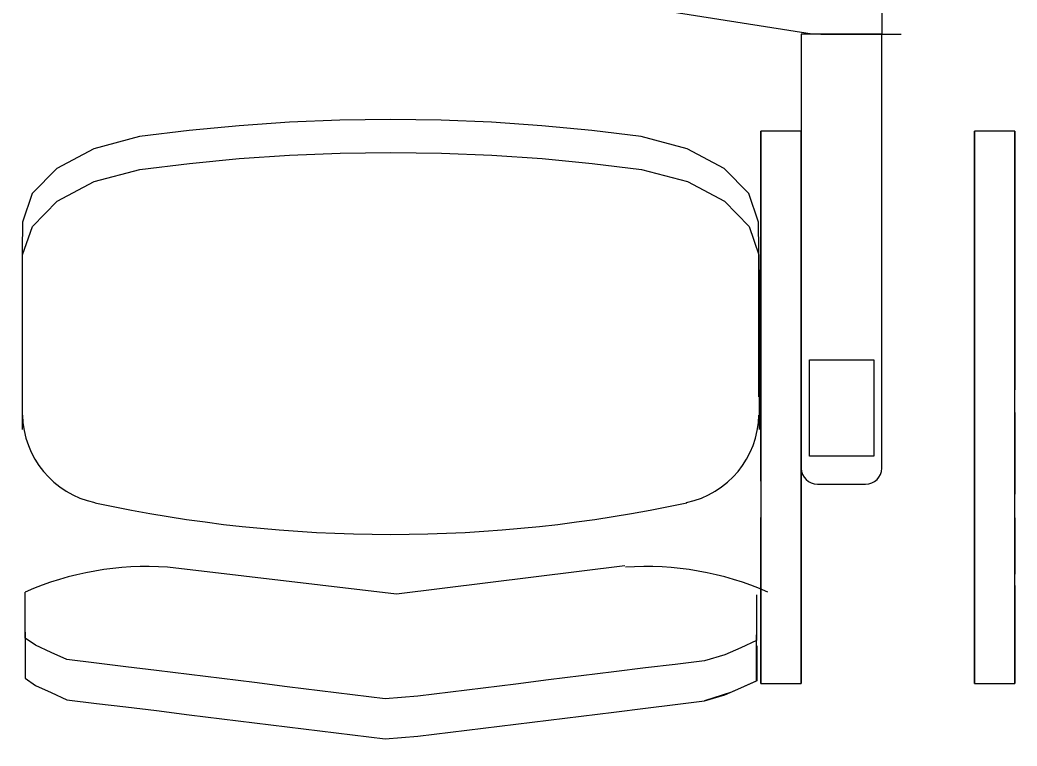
# Model space of a CAD drawing. Header units: millimetres. Extents: x 1210 to 64966, y 534 to 90439.
# Drawn here: x 9230 to 10458, y 47336 to 48230 of the extents above; entities that cross this region are included whole.
import ezdxf

# ---------------------------------------------------------------- set-up
doc = ezdxf.new("R2010")
doc.units = ezdxf.units.MM
doc.layers.add('ARREDI', color=8, linetype='Continuous')
doc.layers.add('RETINI', color=8, linetype='Continuous')

msp = doc.modelspace()

# ---------------------------------------------------------------- hatches: boundary and pattern name
at = {"layer": 'RETINI'}
h = msp.add_hatch(dxfattribs=at)
h.set_pattern_fill('ANSI31', color=256, scale=990, angle=270, style=0)
h.set_pattern_definition([(315, (-385059.34, 422084.75), (87.504464, 87.504464), [])])
h.paths.add_polyline_path([(19624, 32169, 1), (19624, 31670.1, 1)])
h.paths.add_polyline_path([(28336, 31670.1, 1), (28336, 32169, 1)])
h.paths.add_polyline_path([(18881.5, 15334.9), (18881.5, 13948.9), (20267.5, 13948.9), (20267.5, 15334.9)])
h.paths.add_polyline_path([(63481, 41322.4), (63481, 40431.4), (64372, 40431.4), (64372, 41322.4)])
h.paths.add_polyline_path([(63481, 32313.4), (63481, 31422.4), (64372, 31422.4), (64372, 32313.4)])
h.paths.add_polyline_path([(63481, 23700.4), (63481, 22809.4), (64372, 22809.4), (64372, 23700.4)])
h.paths.add_polyline_path([(63481, 15057.6), (63481, 14978.5), (63481, 14166.6), (64372, 14166.6), (64372, 15057.6)])
h.paths.add_polyline_path([(54967, 15057.6), (54967, 14166.6), (55858, 14166.6), (55858, 15057.6)])
h.paths.add_polyline_path([(42661.3, 15057.6), (42661.3, 14562.6), (42898.9, 14562.6), (42898.9, 14820), (45067, 14820), (45067, 15057.6)])
h.paths.add_polyline_path([(42661.3, 14562.6), (42661.3, 14067.6), (45067, 14067.6), (45067, 14166.6), (45067, 14562.6)])
h.paths.add_polyline_path([(45067, 15057.6), (45067, 14166.6), (45958, 14166.6), (45958, 15057.6)])
h.paths.add_polyline_path([(45958, 15097.3), (45958, 15057.6), (45958, 14166.6), (45958, 13513.3), (46453, 13513.3), (46453, 15097.3)])
h.paths.add_polyline_path([(30811, 2316.4), (30811, 534.4), (31405, 534.4), (31405, 2316.4)])
h.paths.add_polyline_path([(35315.5, 17156.5), (35315.5, 14948.8), (36454, 14948.8), (36454, 15186.4), (35553.1, 15186.4), (35553.1, 16879.3), (37206.4, 16879.3), (37206.4, 15186.4), (37444, 15186.4), (37444, 17156.5)])
h.paths.add_polyline_path([(36454, 15186.4), (36454, 14097.4), (37543, 14097.4), (37543, 15186.4)])
h.paths.add_polyline_path([(37543, 15107.1), (37543, 14820), (38215.7, 14820), (38215.7, 14562.6), (38453.3, 14562.6), (38453.3, 15107.1)])
h.paths.add_polyline_path([(37543, 14562.6), (37543, 14097.4), (37543, 14067.6), (38453.3, 14067.6), (38453.3, 14562.6)])
h.paths.add_polyline_path([(37048, 14097.4), (37048, 11325.4), (37543, 11325.4), (37543, 14097.4)])
h.paths.add_polyline_path([(36553, 14097.4), (36553, 11325.4), (36790.6, 11325.4), (36790.6, 14097.4)])
h.paths.add_polyline_path([(36553, 11325.4), (36553, 10731.4), (38335, 10731.4), (38335, 11325.4)])
h.paths.add_polyline_path([(36553, 6820.9), (36553, 6226.9), (38335, 6226.9), (38335, 6820.9)])
h.paths.add_polyline_path([(36454, 2316.4), (36454, 1227.4), (37543, 1227.4), (37543, 2316.4)])
h.paths.add_polyline_path([(36454, 1227.4), (36454, 534.4), (37147, 534.4), (37147, 1227.4)])
h.paths.add_polyline_path([(37543, 2316.4), (37543, 1722.4), (38335, 1722.4), (38335, 2316.4)])
h.paths.add_polyline_path([(36553, 23700.4), (36553, 22809.4), (37444, 22809.4), (37444, 23700.4)], flags=17)
h.paths.add_polyline_path([(35315.5, 25581.4), (35315.5, 20878.9), (37444, 20878.9), (37444, 22809.4), (37206.4, 22809.4), (37206.4, 21116.5), (35553.1, 21116.5), (35553.1, 23700.4), (35553.1, 25343.8), (37206.4, 25343.8), (37206.4, 23700.4), (37444, 23700.4), (37444, 25581.4)])
h.paths.add_polyline_path([(10417, 41421.4), (10417, 40431.4), (11407, 40431.4), (11407, 41421.4)])
h.paths.add_polyline_path([(10714, 41627.7), (10714, 41421.4), (11110, 41421.4), (11110, 41627.7)])
h.paths.add_polyline_path([(16802.5, 41422), (16802.5, 40431.4), (17000.5, 40431.4), (19030, 40431.4), (19030, 40703), (17764, 40703), (17764, 40626.6), (17000.5, 40626.6), (17000.5, 41260.2), (17764, 41260.2), (17764, 41183.8), (19030, 41183.8), (19030, 41422)])
h.paths.add_polyline_path([(13783, 41183.8), (13783, 40703), (14624.5, 40703), (14624.5, 41183.8)], flags=16)
h.paths.add_polyline_path([(2744.5, 40703), (2744.5, 40465.4), (4724.5, 40465.4), (4724.5, 40431.4), (4922.5, 40431.4), (4922.5, 41421.4), (2744.5, 41421.4), (2744.5, 41183.8), (3961.1, 41183.8), (3961.1, 41260.2), (4724.5, 41260.2), (4724.5, 40626.6), (3961.1, 40626.6), (3961.1, 40703)])
h.paths.add_polyline_path([(6902.5, 41422), (6902.5, 40431.4), (7100.5, 40431.4), (8140, 40431.4), (8140, 41422)])
h.paths.add_polyline_path([(7100.5, 41183.8), (7942, 41183.8), (7942, 40703), (7100.5, 40703)], flags=16)
h.paths.add_polyline_path([(7100.5, 41183.8), (7100.5, 40703), (7942, 40703), (7942, 41183.8)], flags=0)
h.paths.add_polyline_path([(13585, 41422), (13585, 40431.4), (13783, 40431.4), (14822.5, 40431.4), (14822.5, 41422)])
h.paths.add_polyline_path([(13783, 40703), (13783, 41183.8), (14624.5, 41183.8), (14624.5, 40703)], flags=0)
h.paths.add_polyline_path([(20168.5, 41421.4), (20168.5, 41248.2), (20555.8, 41248.2), (20555.8, 41421.4), (20506.3, 41421.4), (20506.3, 41392.9), (20481.6, 41392.9), (20481.6, 41421.4), (20432.1, 41421.4), (20432.1, 41392.9), (20407.3, 41392.9), (20407.3, 41421.4)])
h.paths.add_polyline_path([(20407.3, 43756.7), (20407.3, 43728.1), (20357.8, 43728.1), (20357.8, 41421.4), (20407.3, 41421.4), (20407.3, 41392.9), (20432.1, 41392.9), (20432.1, 41421.4), (20481.6, 41421.4), (20481.6, 41392.9), (20506.3, 41392.9), (20506.3, 41421.4), (20555.8, 41421.4), (20555.8, 43728.1), (20506.3, 43728.1), (20506.3, 43756.7), (20481.6, 43756.7), (20481.6, 43728.1), (20432.1, 43728.1), (20432.1, 43756.7)])
h.paths.add_polyline_path([(20432.1, 46208.1), (20432.1, 46236.6), (20407.3, 46236.6), (20407.3, 46208.1), (20357.8, 46208.1), (20357.8, 43901.4), (20407.3, 43901.4), (20407.3, 43872.8), (20432.1, 43872.8), (20432.1, 43901.4), (20481.6, 43901.4), (20481.6, 43872.8), (20506.3, 43872.8), (20506.3, 43901.4), (20555.8, 43901.4), (20555.8, 46208.1), (20506.3, 46208.1), (20506.3, 46236.6), (20481.6, 46236.6), (20481.6, 46208.1)])
h.paths.add_polyline_path([(20432.1, 43901.4), (20432.1, 43872.8), (20407.3, 43872.8), (20407.3, 43901.4), (20357.8, 43901.4), (20357.8, 43728.1), (20407.3, 43728.1), (20407.3, 43756.7), (20432.1, 43756.7), (20432.1, 43728.1), (20481.6, 43728.1), (20481.6, 43756.7), (20506.3, 43756.7), (20506.3, 43728.1), (20555.8, 43728.1), (20555.8, 43901.4), (20506.3, 43901.4), (20506.3, 43872.8), (20481.6, 43872.8), (20481.6, 43901.4)])
h.paths.add_polyline_path([(20357.8, 46381.3), (20357.8, 46208.1), (20407.3, 46208.1), (20407.3, 46236.6), (20432.1, 46236.6), (20432.1, 46208.1), (20481.6, 46208.1), (20481.6, 46236.6), (20506.3, 46236.6), (20506.3, 46208.1), (20555.8, 46208.1), (20555.8, 46381.3)])
h.paths.add_polyline_path([(20357.8, 46604.1), (20357.8, 46430.8), (20555.8, 46430.8), (20555.8, 46604.1)])
h.paths.add_polyline_path([(20357.8, 49192.9), (20357.8, 49019.7), (20555.8, 49019.7), (20555.8, 49192.9)])
h.paths.add_polyline_path([(19129, 41421.4), (19129, 40431.4), (20119, 40431.4), (20119, 41421.4)])
h.paths.add_polyline_path([(22304.1, 57162.4), (22304.1, 56658.3), (23426.8, 56658.3), (23426.8, 56816.7), (22462.5, 56816.7), (22462.5, 57162.4)])
h.paths.add_polyline_path([(20357.8, 57162.4), (20357.8, 49242.4), (24260.9, 49242.4), (24260.9, 49539.4), (23664.4, 49539.4), (23664.4, 51356.3), (23426.8, 51356.3), (23426.8, 49539.4), (20654.8, 49539.4), (20654.8, 51667.7), (20654.8, 53311.3), (20753.8, 53311.3), (20753.8, 53548.9), (20654.8, 53548.9), (20654.8, 57063.4), (20654.8, 57162.4)])
h.paths.add_polyline_path([(22495, 58053.4), (22495, 57162.4), (23386, 57162.4), (23386, 58053.4)])
h.paths.add_polyline_path([(23386, 58152.4), (23386, 58053.4), (23386, 57648.4), (23559.5, 57648.4), (23559.5, 57162.4), (24054.5, 57162.4), (24054.5, 58152.4)])
h.paths.add_polyline_path([(23426.8, 57162.4), (23426.8, 57112.9), (23426.8, 56816.7), (23426.8, 56658.3), (23426.8, 52754.9), (23664.4, 52754.9), (23664.4, 55709.6), (24054.5, 55709.6), (24054.5, 57162.4)])
h.paths.add_polyline_path([(22139.8, 53548.9), (22139.8, 53311.3), (23426.8, 53311.3), (23426.8, 53548.9)], flags=17)
h.paths.add_polyline_path([(12397, 58053.4), (12397, 57162.4), (13288, 57162.4), (13288, 58053.4)])
h.paths.add_polyline_path([(13288, 57400), (13288, 57162.4), (22495, 57162.4), (22495, 57400)])
h.paths.add_polyline_path([(13288, 58152.4), (13288, 58053.4), (13288, 57648.4), (22495, 57648.4), (22495, 58053.4), (22495, 58152.4)])
h.paths.add_polyline_path([(2596, 58152.4), (2596, 58053.4), (2596, 57648.4), (12397, 57648.4), (12397, 58053.4), (12397, 58152.4)])
h.paths.add_polyline_path([(1705, 57162.4), (1507, 57162.4), (1507, 55295.4), (2695, 55295.4), (2695, 57162.4), (12397, 57162.4), (12397, 57400), (2596, 57400), (2596, 57162.4), (2457.4, 57162.4), (2457.4, 55542.9), (2002, 55542.9), (2002, 57162.4)])
h.paths.add_polyline_path([(33493.9, 41708.5), (33493.9, 41421.4), (34087.9, 41421.4), (34087.9, 41708.5)], flags=17)
h.paths.add_polyline_path([(27742, 41708.5), (27742, 41421.4), (28092.4, 41421.4), (28092.4, 41627.7), (28488.4, 41627.7), (28488.4, 41421.4), (28831, 41421.4), (33493.9, 41421.4), (33493.9, 41708.5)], flags=17)
h.paths.add_polyline_path([(27841, 41421.4), (27841, 40431.4), (28831, 40431.4), (28831, 41421.4)], flags=17)
h.paths.add_polyline_path([(37910, 57063.4), (37910, 56063.5), (37206.4, 56063.5), (37206.4, 55092.9), (34375, 55092.9), (34375, 54855.3), (37444, 54855.3), (37444, 55825.9), (37493.5, 55825.9), (38147.6, 55825.9), (38147.6, 57063.4)])
h.paths.add_polyline_path([(36553, 50331.4), (36553, 49440.4), (37444, 49440.4), (37444, 50331.4)])
h.paths.add_polyline_path([(36553, 52736.7), (36553, 50331.4), (36681.7, 50331.4), (36681.7, 52736.7)], flags=17)
h.paths.add_polyline_path([(36040.9, 52974.3), (36040.9, 52736.7), (37206.4, 52736.7), (37206.4, 50331.4), (37444, 50331.4), (37444, 52974.3)])
h.paths.add_polyline_path([(36553, 46472.6), (36553, 44318), (36682.1, 44318.3), (36683.5, 46615.2)])
h.paths.add_polyline_path([(37315.3, 47306.1), (37315.3, 44318), (37493.5, 44318), (37493.5, 47501)])
h.paths.add_polyline_path([(37206.4, 47187.1), (37206.4, 44318), (37315.3, 44318), (37315.3, 47306.1)])
h.paths.add_polyline_path([(36553, 49440.4), (36553, 46472.6), (37444, 47446.9), (37444, 49440.4), (37206.4, 49440.4), (37206.4, 47480.5), (36681.7, 46906.7), (36681.7, 49440.4)])
h.paths.add_polyline_path([(36553, 44318), (36553, 41322.4), (36681.7, 41322.4), (36681.7, 43128.7), (36681.7, 43762.3), (36681.7, 44120), (37206.4, 44120), (37206.4, 43844.6), (37315.3, 43844.6), (37315.3, 44318), (37206.4, 44318)])
h.paths.add_polyline_path([(37315.3, 44318), (37315.3, 43844.6), (37343.5, 43844.6), (37343.5, 43046.4), (37206.4, 43046.4), (37206.4, 41322.4), (37444, 41322.4), (37444, 44318)])
h.paths.add_polyline_path([(36553, 41322.4), (36553, 41316.1), (36553, 40431.4), (36559.4, 40431.4), (37444, 40431.4), (37444, 41322.4)])
h.paths.add_polyline_path([(37206.4, 36562.4), (37206.4, 32313.4), (37315.3, 32313.4), (37315.3, 36562.4)], flags=16)
h.paths.add_polyline_path([(35553.1, 38194), (35553.1, 40431.4), (35266, 40431.4), (35266, 37956.4), (35424.4, 37956.4), (35424.4, 34194.4), (35315.5, 34194.4), (35315.5, 29343.4), (37444, 29343.4), (37444, 31422.4), (37206.4, 31422.4), (37206.4, 29581), (35553.1, 29581), (35553.1, 33956.8), (35662, 33956.8), (35662, 38194)])
h.paths.add_polyline_path([(36553, 32313.4), (36553, 31422.4), (37444, 31422.4), (37444, 32313.4)], flags=17)
h.paths.add_polyline_path([(37206.4, 40431.4), (37206.4, 37360.5), (37343.5, 37360.5), (37343.5, 36562.4), (37315.3, 36562.4), (37315.3, 32313.4), (37444, 32313.4), (37444, 40431.4)], flags=16)
h.paths.add_polyline_path([(28092.4, 53804.1), (28092.4, 53311.3), (30424.9, 53311.3), (30424.9, 53053.7), (30662.5, 53053.7), (30662.5, 53311.3), (34087.9, 53311.3), (34087.9, 53548.9), (30761.5, 53548.9), (30761.5, 53804.1), (30523.9, 53804.1), (30523.9, 53548.9), (28330, 53548.9), (28330, 53804.1)], flags=17)
h.paths.add_polyline_path([(30523.9, 57112.9), (30523.9, 55190.1), (30761.5, 55190.1), (30761.5, 57112.9)], flags=17)
h.paths.add_polyline_path([(27668, 57112.9), (27668, 55680.6), (28092.4, 55680.6), (28092.4, 55190.1), (28330, 55190.1), (28330, 56857.1), (28092.4, 56857.1), (28092.4, 57112.9)], flags=17)
h.paths.add_polyline_path([(28120.2, 57112.9), (28092.4, 57112.9), (28092.4, 56857.1), (28488.4, 56857.1), (28488.4, 57112.9)], flags=17)
h.paths.add_polyline_path([(27668, 58399.9), (27668, 58201.9), (33484, 58201.9), (38405, 58201.9), (38405, 58399.9)])
h.paths.add_polyline_path([(33484, 58152.4), (33484, 58053.4), (33484, 57657.4), (37910, 57657.4), (37910, 57063.4), (38147.6, 57063.4), (38197.1, 57063.4), (38405, 57063.4), (38405, 58152.4)])
h.paths.add_polyline_path([(33484, 57400), (33484, 57162.4), (34087.9, 57162.4), (34087.9, 57112.9), (34087.9, 55825.9), (34087.9, 49539.4), (30662.5, 49539.4), (30662.5, 51667.7), (30424.9, 51667.7), (30424.9, 49539.4), (28330, 49539.4), (28092.4, 49539.4), (27428.9, 49539.4), (27428.9, 49242.4), (34087.9, 49242.4), (34087.9, 40431.4), (36553, 40431.4), (36553, 40718.5), (34375, 40718.5), (34375, 52742.5), (34654.9, 52742.5), (34654.9, 52974.3), (34375, 52974.3), (34375, 57400)])
h.paths.add_polyline_path([(27668, 58152.4), (27668, 57162.4), (28163, 57162.4), (28163, 57657.4), (32593, 57657.4), (32593, 58053.4), (32593, 58152.4)])
h.paths.add_polyline_path([(28163, 57400), (28163, 57162.4), (32593, 57162.4), (32593, 57400)], flags=17)
h.paths.add_polyline_path([(32593, 58053.4), (32593, 57162.4), (33484, 57162.4), (33484, 58053.4)])
h.paths.add_polyline_path([(32818.4, 64323.6), (32818.4, 63927.6), (33214.4, 63927.6), (33214.4, 64323.6)], flags=16)
h.paths.add_polyline_path([(43015.4, 64323.6), (43015.4, 63927.6), (43411.4, 63927.6), (43411.4, 64323.6)], flags=16)
h.paths.add_polyline_path([(22736.6, 64323.6), (22736.6, 63927.6), (23132.6, 63927.6), (23132.6, 64323.6)])
h.paths.add_polyline_path([(22736.6, 64370.5), (22736.6, 64323.6), (23132.6, 64323.6), (23132.6, 63927.6), (22736.6, 63927.6), (22736.6, 63875.5), (63530.5, 63875.5), (63530.5, 64370.5)])
h.paths.add_polyline_path([(32818.4, 64323.6), (33214.4, 64323.6), (33214.4, 63927.6), (32818.4, 63927.6)], flags=0)
h.paths.add_polyline_path([(43015.4, 64323.6), (43411.4, 64323.6), (43411.4, 63927.6), (43015.4, 63927.6)], flags=0)
h.paths.add_polyline_path([(54148.2, 64323.6), (54544.2, 64323.6), (54544.2, 63927.6), (54148.2, 63927.6)], flags=16)
h.paths.add_polyline_path([(54193.7, 64266.8), (54193.7, 64286.6), (54510.5, 64286.6), (54510.5, 64266.8), (54387.7, 64266.8, 0.414214), (54358, 64237.1), (54358, 64019.3, 0.414214), (54387.7, 63989.6), (54510.5, 63989.6), (54510.5, 63969.8), (54193.7, 63969.8), (54193.7, 63989.6), (54316.4, 63989.6, 0.414214), (54346.1, 64019.3), (54346.1, 64237.1, 0.414214), (54316.4, 64266.8)], flags=0)
h.paths.add_polyline_path([(54274, 58152.4), (54274, 58053.4), (54274, 57657.4), (63481, 57657.4), (63481, 58053.4), (63481, 58152.4)])
h.paths.add_polyline_path([(54274, 57400), (54274, 57162.4), (63481, 57162.4), (63481, 57400)])
h.paths.add_polyline_path([(53383, 58053.4), (53383, 57162.4), (54274, 57162.4), (54274, 58053.4)])
h.paths.add_polyline_path([(43285, 58053.4), (43285, 57162.4), (44176, 57162.4), (44176, 58053.4)])
h.paths.add_polyline_path([(44176, 58152.4), (44176, 58053.4), (44176, 57657.4), (53383, 57657.4), (53383, 58053.4), (53383, 58152.4)])
h.paths.add_polyline_path([(44176, 57400), (44176, 57162.4), (53383, 57162.4), (53383, 57400)])
h.paths.add_polyline_path([(41532, 58152.4), (41532, 57112.9), (42027, 57112.9), (42027, 57301), (42027, 57657.4), (43285, 57657.4), (43285, 58053.4), (43285, 58152.4)])
h.paths.add_polyline_path([(42027, 57400), (42027, 57162.4), (43285, 57162.4), (43285, 57400)])
h.paths.add_polyline_path([(41789.4, 57112.9), (41789.4, 55825.9), (63431.5, 55825.9), (63431.5, 56063.5), (42027, 56063.5), (42027, 57112.9)])
h.paths.add_polyline_path([(63382, 49318.2), (63382, 48922.2), (64966, 48922.2), (64966, 48922.4), (64966, 49318.2)])
h.paths.add_polyline_path([(63481, 50331.4), (63481, 49440.4), (64372, 49440.4), (64372, 50331.4)])
h.paths.add_polyline_path([(63481, 58053.4), (63481, 57162.4), (64372, 57162.4), (64372, 58053.4)])
h.paths.add_polyline_path([(63481, 57162.4), (63481, 50331.4), (63718.6, 50331.4), (63718.6, 57162.4)])
h.paths.add_polyline_path([(63976, 57162.4), (63976, 50331.4), (64372, 50331.4), (64471, 50331.4), (64471, 57162.4), (64372, 57162.4)])
h.paths.add_polyline_path([(63580, 64313.4), (63580, 63521.4), (64372, 63521.4), (64372, 64313.4)])
h.paths.add_polyline_path([(63580, 63521.4), (63580, 58795.9), (63817.6, 58795.9), (63817.6, 63521.4)])
h.paths.add_polyline_path([(63976, 63521.4), (63976, 58795.9), (64471, 58795.9), (64471, 63521.4), (64372, 63521.4)])
h.paths.add_polyline_path([(63530.5, 58795.9), (63530.5, 58399.9), (64520.5, 58399.9), (64520.5, 58795.9)])
h.paths.add_polyline_path([(63580, 90389.6), (63580, 89597.6), (64372, 89597.6), (64372, 90389.6)])
h.paths.add_polyline_path([(63580, 89597.6), (63580, 81624.7), (63817.6, 81624.7), (63817.6, 89597.6)])
h.paths.add_polyline_path([(63976, 89597.6), (63976, 81624.7), (64372, 81624.7), (64471, 81624.7), (64471, 89597.6), (64372, 89597.6)])
h.paths.add_polyline_path([(63580, 81624.7), (63580, 80832.7), (64372, 80832.7), (64372, 81624.7)])
h.paths.add_polyline_path([(63580, 80832.7), (63580, 64313.4), (63817.6, 64313.4), (63817.6, 80832.7)])
h.paths.add_polyline_path([(63976, 80832.7), (63976, 64313.4), (64372, 64313.4), (64471, 64313.4), (64471, 80832.7), (64372, 80832.7)])
h.paths.add_polyline_path([(53267.5, 90389.6), (53267.5, 90092.6), (53267.5, 89597.6), (54059.5, 89597.6), (54059.5, 90389.6)])
h.paths.add_polyline_path([(32642.5, 81624.7), (32642.5, 80832.7), (33434.5, 80832.7), (33434.5, 81624.7)])
h.paths.add_polyline_path([(42955, 81624.7), (42955, 80832.7), (43747, 80832.7), (43747, 81624.7)])
h.paths.add_polyline_path([(42955, 90389.6), (42955, 89597.6), (43747, 89597.6), (43747, 90389.6)])
h.paths.add_polyline_path([(22330, 73704.7), (22330, 72912.7), (23122, 72912.7), (23122, 73704.7)])
h.paths.add_polyline_path([(22627, 81624.7), (22627, 81479.6), (22330, 81479.6), (22330, 80832.7), (23122, 80832.7), (23122, 80938.5), (23122, 81624.7)])
h.paths.add_polyline_path([(22330, 81624.7), (22330, 81479.6), (22627, 81479.6), (22627, 81624.7)])
h.paths.add_polyline_path([(12017.5, 73704.7), (12017.5, 72912.7), (12809.5, 72912.7), (12809.5, 73704.7)])
h.paths.add_polyline_path([(2259.4, 72859.8), (2259.4, 59340.4), (2497, 59340.4), (2497, 72859.8)])
h.paths.add_polyline_path([(1705, 73651.8), (1705, 72859.8), (2497, 72859.8), (2497, 73651.8)])
h.paths.add_polyline_path([(1705, 58053.4), (1705, 57162.4), (2596, 57162.4), (2596, 58053.4)])
h.paths.add_polyline_path([(1705, 59340.4), (1705, 58548.4), (2497, 58548.4), (2497, 59340.4)])
h.paths.add_polyline_path([(1705, 72859.8), (1606, 72859.8), (1606, 59340.4), (1705, 59340.4), (2101, 59340.4), (2101, 72859.8)])
h.paths.add_polyline_path([(1507, 46642.8), (1507, 45435), (2695, 45435), (2695, 46642.8)])
h.paths.add_polyline_path([(2002, 46395.3), (2457.4, 46395.3), (2457.4, 45682.5), (2002, 45682.5)], flags=0)
h.paths.add_polyline_path([(2002, 46395.3), (2002, 45682.5), (2457.4, 45682.5), (2457.4, 46395.3)], flags=16)
h.paths.add_polyline_path([(1507, 49929.6), (1507, 48721.8), (2695, 48721.8), (2695, 49929.6)])
h.paths.add_polyline_path([(2002, 49682.1), (2457.4, 49682.1), (2457.4, 48969.3), (2002, 48969.3)], flags=16)
h.paths.add_polyline_path([(2002, 49682.1), (2002, 48969.3), (2457.4, 48969.3), (2457.4, 49682.1)], flags=16)
h.paths.add_polyline_path([(1507, 53216.4), (1507, 52008.6), (2695, 52008.6), (2695, 53216.4)])
h.paths.add_polyline_path([(2002, 52968.9), (2457.4, 52968.9), (2457.4, 52256.1), (2002, 52256.1)], flags=0)
h.paths.add_polyline_path([(2002, 52968.9), (2002, 52256.1), (2457.4, 52256.1), (2457.4, 52968.9)], flags=16)
h.paths.add_polyline_path([(1606, 41421.4), (1606, 40332.4), (2695, 40332.4), (2695, 41421.4)])
h.paths.add_polyline_path([(1507, 43356), (1507, 41421.4), (1606, 41421.4), (1606, 41421.4), (2002, 41421.4), (2002, 43108.5), (2457.4, 43108.5), (2457.4, 41421.4), (2695, 41421.4), (2695, 43356)])
h.paths.add_polyline_path([(2457.4, 40332.4), (2457.4, 36309.1), (2516.8, 36309.1), (2516.8, 40332.4)], flags=16)
h.paths.add_polyline_path([(1883.2, 40332.4), (1883.2, 36309.1), (2002, 36309.1), (2002, 40332.4)], flags=17)
h.paths.add_polyline_path([(2516.8, 40332.4), (2516.8, 36309.1), (2564.5, 36309.1), (2564.5, 35455.7), (2457.4, 35455.7), (2457.4, 32412.3), (2695, 32412.3), (2695, 40332.4)])
h.paths.add_polyline_path([(1606, 32412.3), (1606, 31323.3), (2695, 31323.3), (2695, 32412.3)])
h.paths.add_polyline_path([(1606, 40332.4), (1507, 40332.4), (1507, 32412.3), (1606, 32412.3), (2002, 32412.3), (2002, 35455.7), (1835.5, 35455.7), (1835.5, 36309.1), (1883.2, 36309.1), (1883.2, 40332.4)])
h.paths.add_polyline_path([(1606, 31323.3), (1507, 31323.3), (1507, 23799.4), (1606, 23799.4), (1883.2, 23799.4), (1883.2, 27426.6), (1835.5, 27426.6), (1835.5, 28280), (2002, 28280), (2002, 31323.3)])
h.paths.add_polyline_path([(1883.2, 27426.6), (1883.2, 23799.4), (2002, 23799.4), (2002, 27426.6)])
h.paths.add_polyline_path([(2457.4, 27426.6), (2457.4, 23799.4), (2516.8, 23799.4), (2516.8, 27426.6)])
h.paths.add_polyline_path([(2457.4, 31323.3), (2457.4, 28280), (2564.5, 28280), (2564.5, 27426.6), (2516.8, 27426.6), (2516.8, 23799.4), (2695, 23799.4), (2695, 31323.3)])
h.paths.add_polyline_path([(1606, 22710.4), (1507, 22710.4), (1507, 15186.4), (1606, 15186.4), (2002, 15186.4), (2002, 22710.4)])
h.paths.add_polyline_path([(2457.4, 22710.4), (2457.4, 15186.4), (2695, 15186.4), (2695, 22710.4)])
h.paths.add_polyline_path([(1606, 15186.4), (1606, 14097.4), (2002, 14097.4), (2695, 14097.4), (2695, 15186.4)])
h.paths.add_polyline_path([(1606, 23799.4), (1606, 22710.4), (2695, 22710.4), (2695, 23799.4)])
h.paths.add_polyline_path([(1210, 5979.4), (1210, 5385.4), (2794, 5385.4), (2794, 5979.4)])
h.paths.add_polyline_path([(1210, 10719.7), (1210, 5979.4), (2794, 5979.4), (2794, 9467.1), (2695, 9490.1), (2794, 9490.1), (2794, 10719.7)])
h.paths.add_polyline_path([(1606, 11313.7), (1210, 11313.7), (1210, 10731.9), (1210, 10719.7), (2794, 10719.7), (2794, 11313.7)])
h.paths.add_polyline_path([(1507, 14097.4), (1507, 11313.7), (1606, 11313.7), (2002, 11313.7), (2002, 14097.4)])
h.paths.add_polyline_path([(2457.4, 14097.4), (2457.4, 11313.7), (2695, 11313.7), (2695, 14097.4)])
h.paths.add_polyline_path([(1606, 2316.4), (1606, 1227.4), (2695, 1227.4), (2695, 2316.4)])
h.paths.add_polyline_path([(1507, 5385.4), (1507, 2316.4), (1606, 2316.4), (2002, 2316.4), (2002, 5385.4)])
h.paths.add_polyline_path([(2457.4, 5385.4), (2457.4, 2316.4), (2695, 2316.4), (2695, 5385.4)])
h.paths.add_polyline_path([(2695, 1623.4), (2695, 1227.4), (2695, 1128.4), (7843, 1128.4), (7843, 1623.4)])
h.paths.add_polyline_path([(2695, 2316.4), (2695, 2078.8), (7843, 2078.8), (7843, 2316.4)])
h.paths.add_polyline_path([(25663, 534.4), (25663, 2316.4), (25069, 2316.4), (25069, 534.4), (25118.5, 534.4)])
h.paths.add_polyline_path([(19921, 534.4), (19921, 2316.4), (19327, 2316.4), (19327, 534.4), (19376.5, 534.4)])
h.paths.add_polyline_path([(14179, 534.4), (14179, 2316.4), (13585, 2316.4), (13585, 534.4), (13634.5, 534.4)])
h.paths.add_polyline_path([(8437, 534.4), (8437, 2316.4), (7843, 2316.4), (7843, 534.4)])
h.paths.add_polyline_path([(2457.4, 15195.4), (2002, 15195.4), (2002, 15186.4), (2457.4, 15186.4)])

# ---------------------------------------------------------------- linework, layer by layer
at = {"layer": 'ARREDI'}
for p, q in [((10291.2, 48747.4, -1423.9), (10291.2, 48212.8, -1423.9)), ((10205.6, 48212.8, -1423.9), (9896.3, 48261.7, -1423.9)), ((10291.2, 48212.8, -1423.9), (10192.2, 48212.8, -1423.9)), ((10192.2, 48212.8, -1423.9), (10192.2, 47678.2, -1423.9)), ((10216.2, 48212.8, -1423.9), (10315.2, 48212.8, -1423.9)), ((10291.2, 47678.2, -1423.9), (10291.2, 48212.8, -1423.9)), ((10291.2, 48212.8, -1423.9), (10315.2, 48212.8, -1423.9)), ((10212, 47658.4, -1423.9), (10271.4, 47658.4, -1423.9)), ((9975.1, 47557.8, -383.6), (9693.8, 47522.9, -383.6)), ((9693.8, 47522.9, -383.6), (9411.9, 47556.1, -383.6)), ((10137.6, 47459.2, -182), (10137.6, 47437.7, -88.5)), ((10137.6, 47437.7, -88.5), (10137.6, 47416.1, 5)), ((10137.6, 47416.1, 5), (10106.2, 47402, 60.8)), ((10106.2, 47402, 60.8), (10073.1, 47391.4, 102.8))]:
    msp.add_line(p, q, dxfattribs=at)
for points in [[(10142.5, 47412.8), (10192, 47412.8), (10192, 48093.3), (10142.5, 48093.3)], [(10405.5, 47412.8), (10455, 47412.8), (10455, 48093.3), (10405.5, 48093.3)]]:
    msp.add_lwpolyline(points, close=True, dxfattribs=at)
at = {"layer": 'ARREDI', "elevation": -1423.9}
msp.add_lwpolyline([(10281.3, 47811.6), (10281.3, 47692.8), (10202.1, 47692.8), (10202.1, 47811.6)], close=True, dxfattribs=at)
at = {"layer": 'ARREDI'}
for centre, radius, start, end in [((9346.3, 47746.1, -638.2), 113, 181.2464, 257.7753), ((10027.1, 47746.1, -450.2), 113, 282.2247, 358.7536), ((10212, 47678.2, -1423.9), 19.8, 180, 270), ((10271.4, 47678.2, -1423.9), 19.8, 270, 0), ((9686.7, 49316.4, -450.2), 1719.8, 257.769, 282.231), ((9386.5, 47185, -244.9), 372, 86.0776, 113.7817), ((10001.1, 47185, -244.9), 372, 66.2183, 93.9224)]:
    msp.add_arc(centre, radius, start, end, dxfattribs=at)
for points, invisible_edges in [([(9438.8, 48053.7, -9.2), (9500.3, 48059.6, -0.9), (9500, 48100.1, -29.4), (9438.5, 48094.2, -37.7)], 10), ([(9500.3, 48059.6, -0.9), (9562.2, 48063.8, 5), (9561.9, 48104.3, -23.4), (9500, 48100.1, -29.4)], 10), ([(9562.2, 48063.8, 5), (9624.4, 48066.3, 8.6), (9624.1, 48106.8, -19.9), (9561.9, 48104.3, -23.4)], 10), ([(9624.4, 48066.3, 8.6), (9686.7, 48067.1, 9.8), (9686.4, 48107.6, -18.7), (9624.1, 48106.8, -19.9)], 10), ([(9686.7, 48067.1, 9.8), (9749, 48066.3, 8.6), (9748.7, 48106.8, -19.9), (9686.4, 48107.6, -18.7)], 10), ([(9749, 48066.3, 8.6), (9811.2, 48063.8, 5), (9810.9, 48104.3, -23.4), (9748.7, 48106.8, -19.9)], 10), ([(9811.2, 48063.8, 5), (9873.1, 48059.6, -0.9), (9872.8, 48100.1, -29.4), (9810.9, 48104.3, -23.4)], 10), ([(9873.1, 48059.6, -0.9), (9934.6, 48053.7, -9.2), (9934.3, 48094.2, -37.7), (9872.8, 48100.1, -29.4)], 10), ([(9321.5, 48031.2, -41.2), (9377.9, 48046.2, -20), (9377.6, 48086.6, -48.5), (9321.2, 48071.7, -69.7)], 10), ([(9377.9, 48046.2, -20), (9438.8, 48053.7, -9.2), (9438.5, 48094.2, -37.7), (9377.6, 48086.6, -48.5)], 10), ([(9934.6, 48053.7, -9.2), (9995.5, 48046.2, -20), (9995.2, 48086.6, -48.5), (9934.3, 48094.2, -37.7)], 10), ([(9995.5, 48046.2, -20), (10051.9, 48031.2, -41.2), (10051.6, 48071.7, -69.7), (9995.2, 48086.6, -48.5)], 10), ([(10142.5, 48093.3, -517.4), (10142.5, 48092.8, -522.3), (10142.5, 48091.4, -526.9)], 12), ([(10142.5, 48091.4, -507.9), (10142.5, 48092.8, -512.5), (10142.5, 48093.3, -517.4)], 12), ([(10142.5, 48091.4, -526.9), (10142.5, 48089.1, -531.2), (10142.5, 48086, -535)], 12), ([(10142.5, 48086, -499.8), (10142.5, 48089.1, -503.6), (10142.5, 48091.4, -507.9)], 12), ([(10142.5, 48086, -535), (10142.5, 48082.2, -538.1), (10142.5, 48077.9, -540.4)], 12), ([(10142.5, 47662.3, -491.4), (10142.5, 48082.2, -496.7), (10142.5, 48086, -499.8)], 13), ([(10192, 48093.3, -517.4), (10192, 48092.8, -512.5), (10192, 48091.4, -507.9)], 12), ([(10192, 47934.7, -543.6), (10192, 48092.8, -522.3), (10192, 48093.3, -517.4)], 13), ([(10192, 47934.7, -543.6), (10192, 48091.4, -526.9), (10192, 48092.8, -522.3)], 13), ([(10192, 48091.4, -507.9), (10192, 48089.1, -503.6), (10192, 48086, -499.8)], 12), ([(10192, 47934.7, -543.6), (10192, 47942.4, -542.8), (10192, 48091.4, -526.9)], 14), ([(10192, 47942.4, -542.8), (10192, 48089.1, -531.2), (10192, 48091.4, -526.9)], 13), ([(10192, 47942.4, -542.8), (10192, 48086, -535), (10192, 48089.1, -531.2)], 13), ([(10192, 48086, -499.8), (10192, 48082.2, -496.7), (10192, 48077.9, -494.4)], 12), ([(10192, 47942.4, -542.8), (10192, 48082.2, -538.1), (10192, 48086, -535)], 13), ([(10455, 48093.3, -517.4), (10455, 48092.8, -522.3), (10455, 48091.4, -526.9)], 12), ([(10455, 48091.4, -507.9), (10455, 48092.8, -512.5), (10455, 48093.3, -517.4)], 12), ([(10455, 48091.4, -526.9), (10455, 48089.1, -531.2), (10455, 48086, -535)], 12), ([(10455, 48086, -499.8), (10455, 48089.1, -503.6), (10455, 48091.4, -507.9)], 12), ([(10455, 48086, -535), (10455, 48082.2, -538.1), (10455, 48077.9, -540.4)], 12), ([(10455, 47662.3, -491.4), (10455, 48082.2, -496.7), (10455, 48086, -499.8)], 13), ([(10142.5, 47662.3, -491.4), (10142.5, 48077.9, -494.4), (10142.5, 48082.2, -496.7)], 13), ([(10142.5, 48077.9, -540.4), (10142.5, 48073.2, -541.8), (10142.5, 48068.4, -542.3)], 12), ([(10142.5, 47662.3, -491.4), (10142.5, 48062.1, -493.3), (10142.5, 48077.9, -494.4)], 14), ([(10142.5, 48062.1, -493.3), (10142.5, 48073.2, -493), (10142.5, 48077.9, -494.4)], 13), ([(10142.5, 48062.1, -493.3), (10142.5, 48068.3, -492.5), (10142.5, 48073.2, -493)], 13), ([(10192, 47942.4, -542.8), (10192, 48077.9, -540.4), (10192, 48082.2, -538.1)], 13), ([(10192, 47927.3, -545.8), (10192, 47934.7, -543.6), (10192, 48077.9, -494.4)], 14), ([(10192, 48077.9, -494.4), (10192, 48073.2, -493), (10192, 48068.3, -492.5)], 12), ([(10192, 47942.4, -542.8), (10192, 48073.2, -541.8), (10192, 48077.9, -540.4)], 13), ([(10192, 47942.4, -542.8), (10192, 48068.4, -542.3), (10192, 48073.2, -541.8)], 12), ([(10455, 47662.3, -491.4), (10455, 48077.9, -494.4), (10455, 48082.2, -496.7)], 13), ([(10455, 48077.9, -540.4), (10455, 48073.2, -541.8), (10455, 48068.4, -542.3)], 12), ([(10455, 47662.3, -491.4), (10455, 48062.1, -493.3), (10455, 48077.9, -494.4)], 14), ([(10455, 48062.1, -493.3), (10455, 48073.2, -493), (10455, 48077.9, -494.4)], 13), ([(10455, 48062.1, -493.3), (10455, 48068.3, -492.5), (10455, 48073.2, -493)], 13), ([(9275.9, 48007, -75.6), (9321.5, 48031.2, -41.2), (9321.2, 48071.7, -69.7), (9275.6, 48047.5, -104.1)], 10), ([(10051.9, 48031.2, -41.2), (10097.5, 48007, -75.6), (10097.2, 48047.5, -104.1), (10051.6, 48071.7, -69.7)], 10), ([(10142.5, 47662.3, -491.4), (10142.5, 48068.4, -542.3), (10142.5, 47942.4, -542.8)], 13), ([(10142.5, 48062.1, -493.3), (10142.5, 48063.5, -493), (10142.5, 48068.3, -492.5)], 12), ([(10192, 48068.3, -492.5), (10192, 48063.5, -493), (10192, 48062.1, -493.3)], 12), ([(10192, 47927.3, -545.8), (10192, 48062.1, -493.3), (10192, 47662.3, -491.4)], 13), ([(10455, 47662.3, -491.4), (10455, 48068.4, -542.3), (10455, 47942.4, -542.8)], 13), ([(10455, 48062.1, -493.3), (10455, 48063.5, -493), (10455, 48068.3, -492.5)], 12), ([(9245.5, 47975.9, -119.9), (9275.9, 48007, -75.6), (9275.6, 48047.5, -104.1), (9245.2, 48016.4, -148.4)], 10), ([(10097.5, 48007, -75.6), (10127.9, 47975.9, -119.9), (10127.6, 48016.4, -148.4), (10097.2, 48047.5, -104.1)], 10), ([(9233.5, 47940.8, -169.8), (9245.5, 47975.9, -119.9), (9245.2, 48016.4, -148.4), (9233.2, 47981.3, -198.2)], 10), ([(10127.9, 47975.9, -119.9), (10139.9, 47940.8, -169.8), (10139.6, 47981.3, -198.2), (10127.6, 48016.4, -148.4)], 10), ([(9233.3, 47905, -220.7), (9233.5, 47940.8, -169.8), (9233.2, 47981.3, -198.2), (9233, 47945.5, -249.2)], 10), ([(10139.9, 47940.8, -169.8), (10140.1, 47905, -220.7), (10139.8, 47945.5, -249.2), (10139.6, 47981.3, -198.2)], 10), ([(9233.3, 47869.1, -271.7), (9233.3, 47905, -220.7), (9233, 47945.5, -249.2), (9233, 47909.6, -300.2)], 10), ([(10140.1, 47905, -220.7), (10140.1, 47869.1, -271.7), (10139.8, 47909.6, -300.2), (10139.8, 47945.5, -249.2)], 10), ([(10142.5, 47662.3, -491.4), (10142.5, 47942.4, -542.8), (10142.5, 47934.7, -543.6)], 13), ([(10455, 47662.3, -491.4), (10455, 47942.4, -542.8), (10455, 47934.7, -543.6)], 13), ([(10142.5, 47774.7, -554.4), (10142.5, 47768.7, -549.5), (10142.5, 47934.7, -543.6)], 14), ([(10142.5, 47934.7, -543.6), (10142.5, 47779.6, -560.4), (10142.5, 47774.7, -554.4)], 13), ([(10142.5, 47934.7, -543.6), (10142.5, 47927.3, -545.8), (10142.5, 47779.6, -560.4)], 14), ([(10142.5, 47927.3, -545.8), (10142.5, 47783.2, -567.2), (10142.5, 47779.6, -560.4)], 13), ([(10142.5, 47927.3, -545.8), (10142.5, 47920.4, -549.5), (10142.5, 47783.2, -567.2)], 14), ([(10192, 47920.4, -549.5), (10192, 47927.3, -545.8), (10192, 47662.3, -491.4)], 14), ([(10455, 47934.7, -543.6), (10455, 47779.6, -560.4), (10455, 47774.7, -554.4)], 13), ([(10455, 47934.7, -543.6), (10455, 47927.3, -545.8), (10455, 47779.6, -560.4)], 14), ([(10455, 47927.3, -545.8), (10455, 47783.2, -567.2), (10455, 47779.6, -560.4)], 13), ([(10455, 47927.3, -545.8), (10455, 47920.4, -549.5), (10455, 47783.2, -567.2)], 14), ([(10142.5, 47920.4, -549.5), (10142.5, 47785.5, -574.7), (10142.5, 47783.2, -567.2)], 13), ([(10142.5, 47920.4, -549.5), (10142.5, 47914.4, -554.4), (10142.5, 47785.5, -574.7)], 14), ([(10142.5, 47914.4, -554.4), (10142.5, 47909.5, -560.4), (10142.5, 47803.5, -653)], 14), ([(10192, 47914.4, -554.4), (10192, 47920.4, -549.5), (10192, 47662.3, -491.4)], 14), ([(10192, 47909.5, -560.4), (10192, 47914.4, -554.4), (10192, 47662.3, -491.4)], 14), ([(10455, 47920.4, -549.5), (10455, 47785.5, -574.7), (10455, 47783.2, -567.2)], 13), ([(10455, 47920.4, -549.5), (10455, 47914.4, -554.4), (10455, 47785.5, -574.7)], 14), ([(10455, 47914.4, -554.4), (10455, 47909.5, -560.4), (10455, 47803.5, -653)], 14), ([(9233.3, 47833.3, -322.7), (9233.3, 47869.1, -271.7), (9233, 47909.6, -300.2), (9233, 47873.7, -351.2)], 10), ([(10140.1, 47869.1, -271.7), (10140.1, 47833.3, -322.7), (10139.8, 47873.7, -351.2), (10139.8, 47909.6, -300.2)], 10), ([(10142.5, 47909.5, -560.4), (10142.5, 47905.9, -567.2), (10142.5, 47803.5, -653)], 14), ([(10142.5, 47905.9, -567.2), (10142.5, 47903.6, -574.7), (10142.5, 47803.5, -653)], 14), ([(10142.5, 47903.6, -574.7), (10142.5, 47885.3, -653), (10142.5, 47803.5, -653)], 13), ([(10142.5, 47903.6, -574.7), (10142.5, 47885.3, -732.4), (10142.5, 47885.3, -653)], 13), ([(10142.5, 47903.6, -574.7), (10142.5, 47902.8, -582.4), (10142.5, 47885.3, -732.4)], 14), ([(10142.5, 47902.8, -582.4), (10142.5, 47902.8, -731.7), (10142.5, 47885.3, -732.4)], 12), ([(10192, 47905.9, -567.2), (10192, 47909.5, -560.4), (10192, 47662.3, -491.4)], 14), ([(10192, 47754.4, -543.6), (10192, 47903.6, -574.7), (10192, 47905.9, -567.2)], 13), ([(10192, 47754.4, -543.6), (10192, 47761.8, -545.8), (10192, 47903.6, -574.7)], 14), ([(10192, 47761.8, -545.8), (10192, 47768.7, -549.5), (10192, 47903.6, -574.7)], 14), ([(10192, 47768.7, -549.5), (10192, 47902.8, -582.4), (10192, 47903.6, -574.7)], 13), ([(10192, 47768.7, -549.5), (10192, 47774.7, -554.4), (10192, 47902.8, -582.4)], 14), ([(10192, 47885.3, -653), (10192, 47902.8, -731.7), (10192, 47902.8, -582.4)], 13), ([(10192, 47885.3, -653), (10192, 47885.3, -732.4), (10192, 47902.8, -731.7)], 12), ([(10455, 47909.5, -560.4), (10455, 47905.9, -567.2), (10455, 47803.5, -653)], 14), ([(10455, 47905.9, -567.2), (10455, 47903.6, -574.7), (10455, 47803.5, -653)], 14), ([(10455, 47903.6, -574.7), (10455, 47885.3, -653), (10455, 47803.5, -653)], 13), ([(10455, 47903.6, -574.7), (10455, 47885.3, -732.4), (10455, 47885.3, -653)], 13), ([(10455, 47903.6, -574.7), (10455, 47902.8, -582.4), (10455, 47885.3, -732.4)], 14), ([(10455, 47902.8, -582.4), (10455, 47902.8, -731.7), (10455, 47885.3, -732.4)], 12), ([(10192, 47774.7, -554.4), (10192, 47779.6, -560.4), (10192, 47885.3, -653)], 14), ([(10192, 47779.6, -560.4), (10192, 47783.2, -567.2), (10192, 47885.3, -653)], 14), ([(10192, 47783.2, -567.2), (10192, 47785.5, -574.7), (10192, 47885.3, -653)], 14), ([(10192, 47785.5, -574.7), (10192, 47803.5, -653), (10192, 47885.3, -653)], 13), ([(9233.3, 47797.4, -373.7), (9233.3, 47833.3, -322.7), (9233, 47873.7, -351.2), (9233, 47837.9, -402.2)], 10), ([(10140.1, 47833.3, -322.7), (10140.1, 47797.4, -373.7), (10139.8, 47837.9, -402.2), (10139.8, 47873.7, -351.2)], 10), ([(9233.3, 47761.5, -424.7), (9233.3, 47797.4, -373.7), (9233, 47837.9, -402.2), (9233, 47802, -453.2)], 10), ([(10140.1, 47797.4, -373.7), (10140.1, 47761.5, -424.7), (10139.8, 47802, -453.2), (10139.8, 47837.9, -402.2)], 10), ([(10142.5, 47803.5, -653), (10142.5, 47786.3, -582.4), (10142.5, 47785.5, -574.7)], 13), ([(10142.5, 47803.5, -653), (10142.5, 47786.3, -731.7), (10142.5, 47786.3, -582.4)], 13), ([(10142.5, 47803.5, -653), (10142.5, 47803.5, -731.7), (10142.5, 47786.3, -731.7)], 12), ([(10192, 47785.5, -574.7), (10192, 47803.5, -731.7), (10192, 47803.5, -653)], 13), ([(10192, 47785.5, -574.7), (10192, 47786.3, -582.4), (10192, 47803.5, -731.7)], 14), ([(10192, 47786.3, -582.4), (10192, 47786.3, -731.7), (10192, 47803.5, -731.7)], 12), ([(10455, 47803.5, -653), (10455, 47786.3, -582.4), (10455, 47785.5, -574.7)], 13), ([(10455, 47803.5, -653), (10455, 47786.3, -731.7), (10455, 47786.3, -582.4)], 13), ([(10455, 47803.5, -653), (10455, 47803.5, -731.7), (10455, 47786.3, -731.7)], 12), ([(9233.3, 47725.7, -475.7), (9233.3, 47761.5, -424.7), (9233, 47802, -453.2), (9233, 47766.2, -504.1)], 10), ([(10140.1, 47761.5, -424.7), (10140.1, 47725.7, -475.7), (10139.8, 47766.2, -504.1), (10139.8, 47802, -453.2)], 10), ([(10142.5, 47768.7, -549.5), (10142.5, 47761.8, -545.8), (10142.5, 47662.3, -491.4)], 14), ([(10142.5, 47761.8, -545.8), (10142.5, 47547.4, -475.8), (10142.5, 47533.7, -450.3)], 13), ([(10142.5, 47761.8, -545.8), (10142.5, 47754.4, -543.6), (10142.5, 47547.4, -475.8)], 14), ([(10142.5, 47754.4, -543.6), (10142.5, 47566.7, -499.3), (10142.5, 47547.4, -475.8)], 13), ([(10142.5, 47754.4, -543.6), (10142.5, 47590.3, -518.6), (10142.5, 47566.7, -499.3)], 13), ([(10192, 47639, -484.4), (10192, 47746.7, -542.8), (10192, 47754.4, -543.6)], 13), ([(10192, 47754.4, -543.6), (10192, 47662.3, -491.4), (10192, 47639, -484.4)], 13), ([(10455, 47754.4, -543.6), (10455, 47566.7, -499.3), (10455, 47547.4, -475.8)], 13), ([(10455, 47754.4, -543.6), (10455, 47590.3, -518.6), (10455, 47566.7, -499.3)], 13), ([(10142.5, 47746.7, -542.8), (10142.5, 47617.1, -532.9), (10142.5, 47590.3, -518.6)], 13), ([(10192, 47617.1, -532.9), (10192, 47651.9, -542.8), (10192, 47746.7, -542.8)], 13), ([(10455, 47746.7, -542.8), (10455, 47617.1, -532.9), (10455, 47590.3, -518.6)], 13), ([(10455, 47746.7, -542.8), (10455, 47651.9, -542.8), (10455, 47646.2, -541.8)], 12), ([(10192, 47617.1, -532.9), (10192, 47646.2, -541.8), (10192, 47651.9, -542.8)], 12), ([(10192, 47639, -484.4), (10192, 47617.5, -472.9), (10192, 47617.1, -532.9)], 14), ([(10142.5, 47533.7, -450.3), (10142.5, 47598.7, -457.4), (10142.5, 47617.5, -472.9)], 13), ([(10192, 47617.5, -472.9), (10192, 47598.7, -457.4), (10192, 47533.7, -450.3)], 14), ([(10192, 47566.7, -499.3), (10192, 47590.3, -518.6), (10192, 47617.1, -532.9)], 12), ([(10455, 47533.7, -450.3), (10455, 47598.7, -457.4), (10455, 47617.5, -472.9)], 13), ([(10142.5, 47533.7, -450.3), (10142.5, 47583.2, -438.6), (10142.5, 47598.7, -457.4)], 13), ([(10192, 47598.7, -457.4), (10192, 47583.2, -438.6), (10192, 47533.7, -450.3)], 14), ([(10455, 47533.7, -450.3), (10455, 47583.2, -438.6), (10455, 47598.7, -457.4)], 13), ([(10142.5, 47533.7, -450.3), (10142.5, 47575.1, -424.6), (10142.5, 47583.2, -438.6)], 13), ([(10192, 47583.2, -438.6), (10192, 47575.1, -424.6), (10192, 47533.7, -450.3)], 14), ([(10455, 47533.7, -450.3), (10455, 47575.1, -424.6), (10455, 47583.2, -438.6)], 13), ([(10142.5, 47461.1, 3.2), (10142.5, 47462.2, 0), (10142.5, 47575.1, -424.6)], 12), ([(10192, 47575.1, -424.6), (10192, 47442.5, 18.5), (10192, 47437.5, 19)], 13), ([(10192, 47575.1, -424.6), (10192, 47447.3, 17), (10192, 47442.5, 18.5)], 13), ([(10192, 47575.1, -424.6), (10192, 47451.7, 14.7), (10192, 47447.3, 17)], 13), ([(10192, 47575.1, -424.6), (10192, 47455.6, 11.5), (10192, 47451.7, 14.7)], 13), ([(10192, 47575.1, -424.6), (10192, 47458.8, 7.6), (10192, 47455.6, 11.5)], 13), ([(10192, 47575.1, -424.6), (10192, 47461.1, 3.2), (10192, 47458.8, 7.6)], 13), ([(10192, 47575.1, -424.6), (10192, 47462.2, 0), (10192, 47461.1, 3.2)], 12), ([(10455, 47461.1, 3.2), (10455, 47462.2, 0), (10455, 47575.1, -424.6)], 12), ([(10192, 47533.7, -450.3), (10192, 47547.4, -475.8), (10192, 47566.7, -499.3)], 12), ([(10142.5, 47533.7, -450.3), (10142.5, 47412.8), (10142.5, 47413.9, 3.2)], 12), ([(10192, 47413.9, 3.2), (10192, 47412.8), (10192, 47533.7, -450.3)], 12), ([(10405.5, 47412.8), (10455, 47412.8), (10405.5, 47533.7, -450.3)], 2), ([(10455, 47533.7, -450.3), (10455, 47412.8), (10455, 47413.9, 3.2)], 12), ([(9236.5, 47516, -205.5), (9236.5, 47525.4, -244.9), (9236.5, 47475.9, -244.9), (9236.5, 47466.5, -205.5)], 10), ([(10136.9, 47522.2, -231.6), (10136.9, 47512.8, -192.2), (10136.9, 47463.3, -192.2), (10136.9, 47472.7, -231.6)], 10), ([(9236.5, 47506.6, -166.1), (9236.5, 47516, -205.5), (9236.5, 47466.5, -205.5), (9236.5, 47457.1, -166.1)], 10), ([(10136.9, 47512.8, -192.2), (10137, 47503.4, -152.7), (10137, 47453.9, -152.7), (10136.9, 47463.3, -192.2)], 10), ([(9236.5, 47497.2, -126.6), (9236.5, 47506.6, -166.1), (9236.5, 47457.1, -166.1), (9236.5, 47447.7, -126.6)], 10), ([(9236.5, 47487.7, -87.2), (9236.5, 47497.2, -126.6), (9236.5, 47447.7, -126.6), (9236.5, 47438.2, -87.2)], 10), ([(10137, 47503.4, -152.7), (10137, 47494, -113.3), (10137, 47444.5, -113.3), (10137, 47453.9, -152.7)], 10), ([(9236.5, 47478.3, -47.8), (9236.5, 47487.7, -87.2), (9236.5, 47438.2, -87.2), (9236.5, 47428.8, -47.8)], 10), ([(9236.5, 47466.5, -205.5), (9236.5, 47475.9, -244.9), (9236.5, 47475.9, -244.9), (9255.9, 47484.4, -279.5)], 13), ([(10137, 47494, -113.3), (10137, 47484.5, -73.9), (10137, 47435, -73.9), (10137, 47444.5, -113.3)], 10), ([(10137, 47484.5, -73.9), (10137, 47475.1, -34.4), (10137, 47425.6, -34.4), (10137, 47435, -73.9)], 10), ([(9236.4, 47468.9, -8.3), (9247.1, 47461.4, 21.7), (9236.4, 47480, -55), (9236.4, 47468.9, -8.3)], 7), ([(9236.5, 47468.9, -8.3), (9236.5, 47478.3, -47.8), (9236.5, 47428.8, -47.8), (9236.5, 47419.4, -8.3)], 10), ([(10137, 47475.1, -34.4), (10137, 47465.7, 5), (10137, 47416.2, 5), (10137, 47425.6, -34.4)], 10), ([(9249.3, 47459.9, 27.8), (9236.5, 47468.9, -8.3), (9236.5, 47419.4, -8.3), (9249.3, 47410.4, 27.8)], 10), ([(9268.7, 47451.1, 62.3), (9249.3, 47459.9, 27.8), (9249.3, 47410.4, 27.8), (9268.7, 47401.6, 62.3)], 10), ([(10136.9, 47465.7, 5), (10117.6, 47456.9, 39.5), (10117.6, 47407.4, 39.5), (10136.9, 47416.2, 5)], 10), ([(10142.5, 47455.6, 11.5), (10142.5, 47458.8, 7.6), (10142.5, 47461.1, 3.2)], 12), ([(10455, 47455.6, 11.5), (10455, 47458.8, 7.6), (10455, 47461.1, 3.2)], 12), ([(9288.1, 47442.4, 96.8), (9268.7, 47451.1, 62.3), (9268.7, 47401.6, 62.3), (9288.1, 47392.9, 96.8)], 10), ([(10098.2, 47448.2, 74), (10073.1, 47440.9, 102.8), (10073.1, 47391.4, 102.8), (10098.2, 47398.7, 74)], 10), ([(10117.6, 47456.9, 39.5), (10098.2, 47448.2, 74), (10098.2, 47398.7, 74), (10117.6, 47407.4, 39.5)], 10), ([(10142.5, 47447.3, 17), (10142.5, 47451.7, 14.7), (10142.5, 47455.6, 11.5)], 12), ([(10142.5, 47437.5, 19), (10142.5, 47442.5, 18.5), (10142.5, 47447.3, 17)], 12), ([(10455, 47447.3, 17), (10455, 47451.7, 14.7), (10455, 47455.6, 11.5)], 12), ([(10455, 47437.5, 19), (10455, 47442.5, 18.5), (10455, 47447.3, 17)], 12), ([(9324.4, 47437.9, 114.3), (9288.1, 47442.4, 96.8), (9288.1, 47392.9, 96.8), (9324.4, 47388.4, 114.3)], 10), ([(9360.7, 47433.5, 131.8), (9324.4, 47437.9, 114.3), (9324.4, 47388.4, 114.3), (9360.7, 47384, 131.8)], 10), ([(10036.8, 47436.4, 120.2), (10000.5, 47432, 137.7), (10000.5, 47382.5, 137.7), (10036.8, 47386.9, 120.2)], 10), ([(10073.1, 47440.9, 102.8), (10036.8, 47436.4, 120.2), (10036.8, 47386.9, 120.2), (10073.1, 47391.4, 102.8)], 10), ([(10142.5, 47427.7, 17), (10142.5, 47432.5, 18.5), (10142.5, 47437.5, 19)], 12), ([(10192, 47437.5, 19), (10192, 47432.5, 18.5), (10192, 47427.7, 17)], 12), ([(10455, 47427.7, 17), (10455, 47432.5, 18.5), (10455, 47437.5, 19)], 12), ([(9237.1, 47419.3, -8.3), (9247.8, 47411.8, 21.7), (9237.1, 47430.5, -55), (9237.1, 47419.3, -8.3)], 7), ([(9398.3, 47428.9, 143.4), (9360.7, 47433.5, 131.8), (9360.7, 47384, 131.8), (9398.3, 47379.4, 143.4)], 10), ([(9438.5, 47423.9, 143.4), (9398.3, 47428.9, 143.4), (9398.3, 47379.4, 143.4), (9438.5, 47374.4, 143.4)], 10), ([(9478.8, 47418.9, 143.4), (9438.5, 47423.9, 143.4), (9438.5, 47374.4, 143.4), (9478.8, 47369.4, 143.4)], 10), ([(9921.3, 47422.2, 143.4), (9881.1, 47417.2, 143.4), (9881.1, 47367.7, 143.4), (9921.3, 47372.7, 143.4)], 10), ([(9961.5, 47427.2, 143.4), (9921.3, 47422.2, 143.4), (9921.3, 47372.7, 143.4), (9961.5, 47377.7, 143.4)], 10), ([(10000.5, 47432, 137.7), (9961.5, 47427.2, 143.4), (9961.5, 47377.7, 143.4), (10000.5, 47382.5, 137.7)], 10), ([(10136.9, 47416.2, 5), (10117.6, 47407.4, 39.5), (10137, 47425.6, -34.4), (10137, 47416.2, 5)], 7), ([(10121.9, 47409, 32.9), (10137.6, 47416.1, 5), (10137.6, 47416.1, 5), (10137.6, 47426.9, -41.8)], 13), ([(10142.5, 47419.4, 11.5), (10142.5, 47423.3, 14.7), (10142.5, 47427.7, 17)], 12), ([(10192, 47427.7, 17), (10192, 47423.3, 14.7), (10192, 47419.4, 11.5)], 12), ([(10455, 47419.4, 11.5), (10455, 47423.3, 14.7), (10455, 47427.7, 17)], 12), ([(9519, 47413.9, 143.4), (9478.8, 47418.9, 143.4), (9478.8, 47369.4, 143.4), (9519, 47364.4, 143.4)], 10), ([(9559.2, 47408.9, 143.4), (9519, 47413.9, 143.4), (9519, 47364.4, 143.4), (9559.2, 47359.4, 143.4)], 10), ([(9840.8, 47412.2, 143.4), (9800.6, 47407.2, 143.4), (9800.6, 47357.7, 143.4), (9840.8, 47362.7, 143.4)], 10), ([(9881.1, 47417.2, 143.4), (9840.8, 47412.2, 143.4), (9840.8, 47362.7, 143.4), (9881.1, 47367.7, 143.4)], 10), ([(10142.5, 47413.9, 3.2), (10142.5, 47416.2, 7.6), (10142.5, 47419.4, 11.5)], 12), ([(10192, 47419.4, 11.5), (10192, 47416.2, 7.6), (10192, 47413.9, 3.2)], 12), ([(10455, 47413.9, 3.2), (10455, 47416.2, 7.6), (10455, 47419.4, 11.5)], 12), ([(9599.5, 47403.9, 143.4), (9559.2, 47408.9, 143.4), (9559.2, 47359.4, 143.4), (9599.5, 47354.4, 143.4)], 10), ([(9639.7, 47399, 143.4), (9599.5, 47403.9, 143.4), (9599.5, 47354.4, 143.4), (9639.7, 47349.5, 143.4)], 10), ([(9679.9, 47394, 143.4), (9639.7, 47399, 143.4), (9639.7, 47349.5, 143.4), (9679.9, 47344.5, 143.4)], 10), ([(9760.4, 47402.3, 143.4), (9720.1, 47397.3, 143.4), (9720.1, 47347.8, 143.4), (9760.4, 47352.8, 143.4)], 10), ([(9800.6, 47407.2, 143.4), (9760.4, 47402.3, 143.4), (9760.4, 47352.8, 143.4), (9800.6, 47357.7, 143.4)], 10), ([(9720.1, 47397.3, 143.4), (9679.9, 47394, 143.4), (9679.9, 47344.5, 143.4), (9720.1, 47347.8, 143.4)], 10)]:
    msp.add_3dface(points, dxfattribs=dict(at, invisible_edges=invisible_edges))

# ---------------------------------------------------------------- meshes
mesh = msp.add_polyface(dxfattribs=at)
corners = [(10405.5, 47639, -484.4), (10405.5, 47746.7, -542.8), (10405.5, 47754.4, -543.6), (10405.5, 47662.3, -491.4), (10405.5, 47905.9, -567.2), (10405.5, 47617.1, -532.9), (10405.5, 47617.5, -472.9), (10405.5, 47909.5, -560.4), (10405.5, 47903.6, -574.7), (10405.5, 47761.8, -545.8), (10405.5, 47768.7, -549.5), (10405.5, 47533.7, -450.3), (10405.5, 47598.7, -457.4), (10405.5, 47583.2, -438.6), (10405.5, 47914.4, -554.4), (10405.5, 47920.4, -549.5), (10405.5, 47927.3, -545.8), (10405.5, 47902.8, -582.4), (10405.5, 47774.7, -554.4), (10405.5, 47885.3, -653), (10405.5, 47779.6, -560.4), (10405.5, 47651.9, -542.8), (10405.5, 47566.7, -499.3), (10405.5, 47575.1, -424.6), (10405.5, 47413.9, 3.2), (10405.5, 47419.4, 11.5), (10405.5, 47427.7, 17), (10405.5, 47437.5, 19), (10405.5, 48062.1, -493.3), (10405.5, 48068.3, -492.5), (10405.5, 48077.9, -494.4), (10405.5, 47934.7, -543.6), (10405.5, 48086, -499.8), (10405.5, 48091.4, -507.9), (10405.5, 48093.3, -517.4), (10405.5, 47902.8, -731.7), (10405.5, 47885.3, -732.4), (10405.5, 47783.2, -567.2), (10405.5, 47785.5, -574.7), (10405.5, 47803.5, -653), (10405.5, 47803.5, -731.7), (10405.5, 47786.3, -582.4), (10405.5, 47786.3, -731.7), (10405.5, 47646.2, -541.8), (10405.5, 47590.3, -518.6), (10405.5, 47547.4, -475.8), (10405.5, 47412.8), (10405.5, 47416.2, 7.6), (10405.5, 47423.3, 14.7), (10405.5, 47432.5, 18.5), (10405.5, 47442.5, 18.5), (10405.5, 47447.3, 17), (10405.5, 47451.7, 14.7), (10405.5, 47455.6, 11.5), (10405.5, 47458.8, 7.6), (10405.5, 47461.1, 3.2), (10405.5, 47462.2, 0), (10405.5, 48063.5, -493), (10405.5, 48073.2, -493), (10405.5, 48082.2, -496.7), (10405.5, 48089.1, -503.6), (10405.5, 48092.8, -512.5), (10405.5, 48092.8, -522.3), (10405.5, 48091.4, -526.9), (10405.5, 47942.4, -542.8), (10405.5, 48089.1, -531.2), (10405.5, 48086, -535), (10405.5, 48082.2, -538.1), (10405.5, 48077.9, -540.4), (10405.5, 48073.2, -541.8), (10405.5, 48068.4, -542.3)]
mesh.append_faces([[corners[k] for k in face] for face in [(2, 4, 3), (0, 5, 1), (6, 11, 5), (18, 19, 17), (11, 22, 5), (23, 24, 11), (23, 25, 24), (23, 26, 25), (23, 27, 26), (16, 29, 28), (16, 30, 29), (31, 32, 30), (31, 33, 32), (31, 34, 33)]], dxfattribs={"vtx0": -1, "vtx1": -1, "vtx2": -1})
mesh.append_faces([[corners[k] for k in face] for face in [(0, 1, 2), (2, 3, 0), (2, 8, 4), (10, 17, 8), (5, 21, 1), (16, 28, 3), (19, 35, 17), (38, 39, 19), (38, 40, 39), (23, 50, 27), (23, 51, 50), (23, 52, 51), (23, 53, 52), (23, 54, 53), (23, 55, 54), (31, 62, 34), (31, 63, 62), (64, 65, 63), (64, 66, 65), (64, 67, 66), (64, 68, 67), (64, 69, 68)]], dxfattribs={"vtx0": -1, "vtx2": -1})
mesh.append_faces([[corners[k] for k in face] for face in [(0, 6, 5), (4, 7, 3), (2, 9, 8), (9, 10, 8), (6, 12, 11), (12, 13, 11), (7, 14, 3), (14, 15, 3), (15, 16, 3), (10, 18, 17), (18, 20, 19), (13, 23, 11), (16, 31, 30), (20, 37, 19), (37, 38, 19), (38, 41, 40), (31, 64, 63)]], dxfattribs={"vtx1": -1, "vtx2": -1})
mesh.append_faces([[corners[k] for k in face] for face in [(19, 36, 35), (41, 42, 40), (5, 43, 21), (22, 44, 5), (11, 45, 22), (24, 46, 11), (25, 47, 24), (26, 48, 25), (27, 49, 26), (23, 56, 55), (29, 57, 28), (30, 58, 29), (32, 59, 30), (33, 60, 32), (34, 61, 33), (64, 70, 69)]], dxfattribs={"vtx2": -1})

doc.saveas('drawing.dxf')
